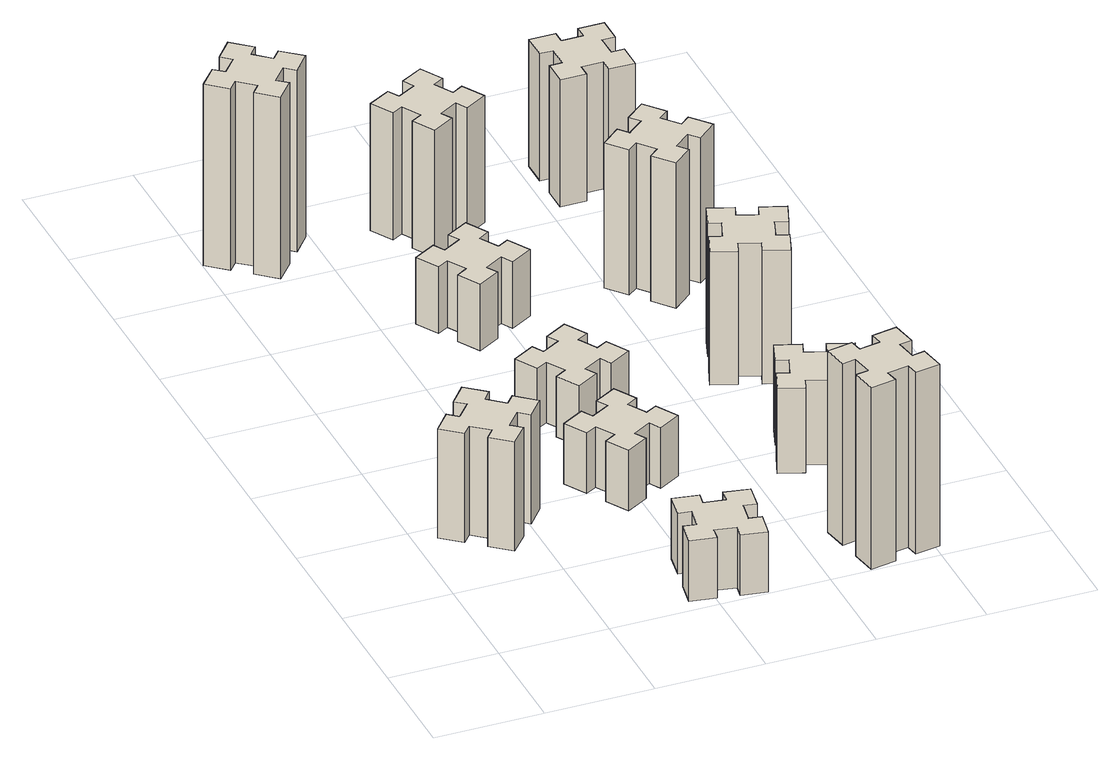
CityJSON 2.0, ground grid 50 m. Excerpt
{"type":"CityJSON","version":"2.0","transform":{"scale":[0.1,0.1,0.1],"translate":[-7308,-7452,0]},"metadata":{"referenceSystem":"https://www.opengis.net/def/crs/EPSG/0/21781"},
"CityObjects":{
"building1":{"type":"Building","attributes":{"class":"1000","function":"1000","usage":"1000","yearOfConstruction":2016,"roofType":"1000","measuredHeight":54,"storeysAboveGround":30,"storeysBelowGround":0},"geometry":[{"type":"Solid","lod":"1","boundaries":[[[[0,1,2,3,4,5,6,7,8,9,10,11,12,13,14,15,16,17,18,19]],[[17,16,20,21]],[[16,15,22,20]],[[15,14,23,22]],[[14,13,24,23]],[[13,12,25,24]],[[12,11,26,25]],[[11,10,27,26]],[[10,9,28,27]],[[9,8,29,28]],[[8,7,30,29]],[[7,6,31,30]],[[6,5,32,31]],[[5,4,33,32]],[[4,3,34,33]],[[3,2,35,34]],[[2,1,36,35]],[[1,0,37,36]],[[0,19,38,37]],[[19,18,39,38]],[[18,17,21,39]],[[24,25,26,27,28,29,30,31,32,33,34,35,36,37,38,39,21,20,22,23]]]]}]},
"building2":{"type":"Building","attributes":{"class":"1000","function":"1000","usage":"1000","yearOfConstruction":2016,"roofType":"1000","measuredHeight":30,"storeysAboveGround":30,"storeysBelowGround":0},"geometry":[{"type":"Solid","lod":"1","boundaries":[[[[40,41,42,43,44,45,46,47,48,49,50,51,52,53,54,55,56,57,58,59]],[[57,56,60,61]],[[56,55,62,60]],[[55,54,63,62]],[[54,53,64,63]],[[53,52,65,64]],[[52,51,66,65]],[[51,50,67,66]],[[50,49,68,67]],[[49,48,69,68]],[[48,47,70,69]],[[47,46,71,70]],[[46,45,72,71]],[[45,44,73,72]],[[44,43,74,73]],[[43,42,75,74]],[[42,41,76,75]],[[41,40,77,76]],[[40,59,78,77]],[[59,58,79,78]],[[58,57,61,79]],[[64,65,66,67,68,69,70,71,72,73,74,75,76,77,78,79,61,60,62,63]]]]}]},
"building3":{"type":"Building","attributes":{"class":"1000","function":"1000","usage":"1000","yearOfConstruction":2016,"roofType":"1000","measuredHeight":90,"storeysAboveGround":30,"storeysBelowGround":0},"geometry":[{"type":"Solid","lod":"1","boundaries":[[[[80,81,82,83,84,85,86,87,88,89,90,91,92,93,94,95,96,97,98,99]],[[97,96,100,101]],[[96,95,102,100]],[[95,94,103,102]],[[94,93,104,103]],[[93,92,105,104]],[[92,91,106,105]],[[91,90,107,106]],[[90,89,108,107]],[[89,88,109,108]],[[88,87,110,109]],[[87,86,111,110]],[[86,85,112,111]],[[85,84,113,112]],[[84,83,114,113]],[[83,82,115,114]],[[82,81,116,115]],[[81,80,117,116]],[[80,99,118,117]],[[99,98,119,118]],[[98,97,101,119]],[[104,105,106,107,108,109,110,111,112,113,114,115,116,117,118,119,101,100,102,103]]]]}]},
"building4":{"type":"Building","attributes":{"class":"1000","function":"1000","usage":"1000","yearOfConstruction":2016,"roofType":"1000","measuredHeight":30,"storeysAboveGround":30,"storeysBelowGround":0},"geometry":[{"type":"Solid","lod":"1","boundaries":[[[[120,121,122,123,124,125,126,127,128,129,130,131,132,133,134,135,136,137,138,139]],[[137,136,140,141]],[[136,135,142,140]],[[135,134,143,142]],[[134,133,144,143]],[[133,132,145,144]],[[132,131,146,145]],[[131,130,147,146]],[[130,129,148,147]],[[129,128,149,148]],[[128,127,150,149]],[[127,126,151,150]],[[126,125,152,151]],[[125,124,153,152]],[[124,123,154,153]],[[123,122,155,154]],[[122,121,156,155]],[[121,120,157,156]],[[120,139,158,157]],[[139,138,159,158]],[[138,137,141,159]],[[144,145,146,147,148,149,150,151,152,153,154,155,156,157,158,159,141,140,142,143]]]]}]},
"building5":{"type":"Building","attributes":{"class":"1000","function":"1000","usage":"1000","yearOfConstruction":2016,"roofType":"1000","measuredHeight":30,"storeysAboveGround":30,"storeysBelowGround":0},"geometry":[{"type":"Solid","lod":"1","boundaries":[[[[160,161,162,163,164,165,166,167,168,169,170,171,172,173,174,175,176,177,178,179]],[[177,176,180,181]],[[176,175,182,180]],[[175,174,183,182]],[[174,173,184,183]],[[173,172,185,184]],[[172,171,186,185]],[[171,170,187,186]],[[170,169,188,187]],[[169,168,189,188]],[[168,167,190,189]],[[167,166,191,190]],[[166,165,192,191]],[[165,164,193,192]],[[164,163,194,193]],[[163,162,195,194]],[[162,161,196,195]],[[161,160,197,196]],[[160,179,198,197]],[[179,178,199,198]],[[178,177,181,199]],[[184,185,186,187,188,189,190,191,192,193,194,195,196,197,198,199,181,180,182,183]]]]}]},
"building6":{"type":"Building","attributes":{"class":"1000","function":"1000","usage":"1000","yearOfConstruction":2016,"roofType":"1000","measuredHeight":33,"storeysAboveGround":30,"storeysBelowGround":0},"geometry":[{"type":"Solid","lod":"1","boundaries":[[[[200,201,202,203,204,205,206,207,208,209,210,211,212,213,214,215,216,217,218,219]],[[217,216,220,221]],[[216,215,222,220]],[[215,214,223,222]],[[214,213,224,223]],[[213,212,225,224]],[[212,211,226,225]],[[211,210,227,226]],[[210,209,228,227]],[[209,208,229,228]],[[208,207,230,229]],[[207,206,231,230]],[[206,205,232,231]],[[205,204,233,232]],[[204,203,234,233]],[[203,202,235,234]],[[202,201,236,235]],[[201,200,237,236]],[[200,219,238,237]],[[219,218,239,238]],[[218,217,221,239]],[[224,225,226,227,228,229,230,231,232,233,234,235,236,237,238,239,221,220,222,223]]]]}]},
"building7":{"type":"Building","attributes":{"class":"1000","function":"1000","usage":"1000","yearOfConstruction":2016,"roofType":"1000","measuredHeight":90,"storeysAboveGround":30,"storeysBelowGround":0},"geometry":[{"type":"Solid","lod":"1","boundaries":[[[[240,241,242,243,244,245,246,247,248,249,250,251,252,253,254,255,256,257,258,259]],[[257,256,260,261]],[[256,255,262,260]],[[255,254,263,262]],[[254,253,264,263]],[[253,252,265,264]],[[252,251,266,265]],[[251,250,267,266]],[[250,249,268,267]],[[249,248,269,268]],[[248,247,270,269]],[[247,246,271,270]],[[246,245,272,271]],[[245,244,273,272]],[[244,243,274,273]],[[243,242,275,274]],[[242,241,276,275]],[[241,240,277,276]],[[240,259,278,277]],[[259,258,279,278]],[[258,257,261,279]],[[264,265,266,267,268,269,270,271,272,273,274,275,276,277,278,279,261,260,262,263]]]]}]},
"building8":{"type":"Building","attributes":{"class":"1000","function":"1000","usage":"1000","yearOfConstruction":2016,"roofType":"1000","measuredHeight":63,"storeysAboveGround":30,"storeysBelowGround":0},"geometry":[{"type":"Solid","lod":"1","boundaries":[[[[280,281,282,283,284,285,286,287,288,289,290,291,292,293,294,295,296,297,298,299]],[[297,296,300,301]],[[296,295,302,300]],[[295,294,303,302]],[[294,293,304,303]],[[293,292,305,304]],[[292,291,306,305]],[[291,290,307,306]],[[290,289,308,307]],[[289,288,309,308]],[[288,287,310,309]],[[287,286,311,310]],[[286,285,312,311]],[[285,284,313,312]],[[284,283,314,313]],[[283,282,315,314]],[[282,281,316,315]],[[281,280,317,316]],[[280,299,318,317]],[[299,298,319,318]],[[298,297,301,319]],[[304,305,306,307,308,309,310,311,312,313,314,315,316,317,318,319,301,300,302,303]]]]}]},
"building9":{"type":"Building","attributes":{"class":"1000","function":"1000","usage":"1000","yearOfConstruction":2016,"roofType":"1000","measuredHeight":42,"storeysAboveGround":30,"storeysBelowGround":0},"geometry":[{"type":"Solid","lod":"1","boundaries":[[[[320,321,322,323,324,325,326,327,328,329,330,331,332,333,334,335,336,337,338,339]],[[337,336,340,341]],[[336,335,342,340]],[[335,334,343,342]],[[334,333,344,343]],[[333,332,345,344]],[[332,331,346,345]],[[331,330,347,346]],[[330,329,348,347]],[[329,328,349,348]],[[328,327,350,349]],[[327,326,351,350]],[[326,325,352,351]],[[325,324,353,352]],[[324,323,354,353]],[[323,322,355,354]],[[322,321,356,355]],[[321,320,357,356]],[[320,339,358,357]],[[339,338,359,358]],[[338,337,341,359]],[[344,345,346,347,348,349,350,351,352,353,354,355,356,357,358,359,341,340,342,343]]]]}]},
"building10":{"type":"Building","attributes":{"class":"1000","function":"1000","usage":"1000","yearOfConstruction":2016,"roofType":"1000","measuredHeight":66,"storeysAboveGround":30,"storeysBelowGround":0},"geometry":[{"type":"Solid","lod":"1","boundaries":[[[[360,361,362,363,364,365,366,367,368,369,370,371,372,373,374,375,376,377,378,379]],[[377,376,380,381]],[[376,375,382,380]],[[375,374,383,382]],[[374,373,384,383]],[[373,372,385,384]],[[372,371,386,385]],[[371,370,387,386]],[[370,369,388,387]],[[369,368,389,388]],[[368,367,390,389]],[[367,366,391,390]],[[366,365,392,391]],[[365,364,393,392]],[[364,363,394,393]],[[363,362,395,394]],[[362,361,396,395]],[[361,360,397,396]],[[360,379,398,397]],[[379,378,399,398]],[[378,377,381,399]],[[384,385,386,387,388,389,390,391,392,393,394,395,396,397,398,399,381,380,382,383]]]]}]},
"building11":{"type":"Building","attributes":{"class":"1000","function":"1000","usage":"1000","yearOfConstruction":2016,"roofType":"1000","measuredHeight":72,"storeysAboveGround":30,"storeysBelowGround":0},"geometry":[{"type":"Solid","lod":"1","boundaries":[[[[400,401,402,403,404,405,406,407,408,409,410,411,412,413,414,415,416,417,418,419]],[[417,416,420,421]],[[416,415,422,420]],[[415,414,423,422]],[[414,413,424,423]],[[413,412,425,424]],[[412,411,426,425]],[[411,410,427,426]],[[410,409,428,427]],[[409,408,429,428]],[[408,407,430,429]],[[407,406,431,430]],[[406,405,432,431]],[[405,404,433,432]],[[404,403,434,433]],[[403,402,435,434]],[[402,401,436,435]],[[401,400,437,436]],[[400,419,438,437]],[[419,418,439,438]],[[418,417,421,439]],[[424,425,426,427,428,429,430,431,432,433,434,435,436,437,438,439,421,420,422,423]]]]}]},
"building12":{"type":"Building","attributes":{"class":"1000","function":"1000","usage":"1000","yearOfConstruction":2016,"roofType":"1000","measuredHeight":63,"storeysAboveGround":30,"storeysBelowGround":0},"geometry":[{"type":"Solid","lod":"1","boundaries":[[[[440,441,442,443,444,445,446,447,448,449,450,451,452,453,454,455,456,457,458,459]],[[457,456,460,461]],[[456,455,462,460]],[[455,454,463,462]],[[454,453,464,463]],[[453,452,465,464]],[[452,451,466,465]],[[451,450,467,466]],[[450,449,468,467]],[[449,448,469,468]],[[448,447,470,469]],[[447,446,471,470]],[[446,445,472,471]],[[445,444,473,472]],[[444,443,474,473]],[[443,442,475,474]],[[442,441,476,475]],[[441,440,477,476]],[[440,459,478,477]],[[459,458,479,478]],[[458,457,461,479]],[[464,465,466,467,468,469,470,471,472,473,474,475,476,477,478,479,461,460,462,463]]]]}]}
},
"vertices":[
[293,1054,0],[229,978,0],[183,1016,0],[106,924,0],[198,847,0],[236,893,0],[313,829,0],[274,783,0],[366,706,0],[443,798,0],[397,836,0],[462,913,0],[508,874,0],[585,966,0],[493,1043,0],[454,997,0],[378,1062,0],[416,1108,0],[324,1185,0],[247,1093,0],[378,1062,540],[416,1108,540],[454,997,540],[493,1043,540],[585,966,540],[508,874,540],[462,913,540],[397,836,540],[443,798,540],[366,706,540],[274,783,540],[313,829,540],[236,893,540],[198,847,540],[106,924,540],[183,1016,540],[229,978,540],[293,1054,540],[247,1093,540],[324,1185,540],
[986,274,0],[968,175,0],[909,186,0],[888,67,0],[1007,47,0],[1017,106,0],[1115,88,0],[1105,29,0],[1223,8,0],[1244,127,0],[1185,137,0],[1202,235,0],[1261,225,0],[1282,343,0],[1164,364,0],[1154,305,0],[1055,322,0],[1066,381,0],[947,402,0],[927,284,0],[1055,322,300],[1066,381,300],[1154,305,300],[1164,364,300],[1282,343,300],[1261,225,300],[1202,235,300],[1185,137,300],[1244,127,300],[1223,8,300],[1105,29,300],[1115,88,300],[1017,106,300],[1007,47,300],[888,67,300],[909,186,300],[968,175,300],[986,274,300],[927,284,300],[947,402,300],
[136,3213,0],[213,3149,0],[174,3103,0],[266,3026,0],[343,3118,0],[297,3156,0],[362,3233,0],[408,3194,0],[485,3286,0],[393,3363,0],[354,3317,0],[278,3382,0],[316,3428,0],[224,3505,0],[147,3413,0],[193,3374,0],[129,3298,0],[83,3336,0],[6,3244,0],[98,3167,0],[129,3298,900],[83,3336,900],[193,3374,900],[147,3413,900],[224,3505,900],[316,3428,900],[278,3382,900],[354,3317,900],[393,3363,900],[485,3286,900],[408,3194,900],[362,3233,900],[297,3156,900],[343,3118,900],[266,3026,900],[174,3103,900],[213,3149,900],[136,3213,900],[98,3167,900],[6,3244,900],
[997,925,0],[1084,975,0],[1114,923,0],[1218,983,0],[1158,1087,0],[1106,1057,0],[1056,1144,0],[1108,1174,0],[1048,1278,0],[944,1218,0],[974,1166,0],[887,1116,0],[857,1168,0],[753,1108,0],[813,1004,0],[865,1034,0],[915,947,0],[863,917,0],[923,813,0],[1027,873,0],[915,947,300],[863,917,300],[865,1034,300],[813,1004,300],[753,1108,300],[857,1168,300],[887,1116,300],[974,1166,300],[944,1218,300],[1048,1278,300],[1108,1174,300],[1056,1144,300],[1106,1057,300],[1158,1087,300],[1218,983,300],[1114,923,300],[1084,975,300],[997,925,300],[1027,873,300],[923,813,300],
[865,1574,0],[915,1487,0],[863,1457,0],[923,1353,0],[1027,1413,0],[997,1465,0],[1084,1515,0],[1114,1463,0],[1218,1523,0],[1158,1627,0],[1106,1597,0],[1056,1684,0],[1108,1714,0],[1048,1818,0],[944,1758,0],[974,1706,0],[887,1656,0],[857,1708,0],[753,1648,0],[813,1544,0],[887,1656,300],[857,1708,300],[974,1706,300],[944,1758,300],[1048,1818,300],[1108,1714,300],[1056,1684,300],[1106,1597,300],[1158,1627,300],[1218,1523,300],[1114,1463,300],[1084,1515,300],[997,1465,300],[1027,1413,300],[923,1353,300],[863,1457,300],[915,1487,300],[865,1574,300],[813,1544,300],[753,1648,300],
[765,2414,0],[815,2327,0],[763,2297,0],[823,2193,0],[927,2253,0],[897,2305,0],[984,2355,0],[1014,2303,0],[1118,2363,0],[1058,2467,0],[1006,2437,0],[956,2524,0],[1008,2554,0],[948,2658,0],[844,2598,0],[874,2546,0],[787,2496,0],[757,2548,0],[653,2488,0],[713,2384,0],[787,2496,330],[757,2548,330],[874,2546,330],[844,2598,330],[948,2658,330],[1008,2554,330],[956,2524,330],[1006,2437,330],[1058,2467,330],[1118,2363,330],[1014,2303,330],[984,2355,330],[897,2305,330],[927,2253,330],[823,2193,330],[763,2297,330],[815,2327,330],[765,2414,330],[713,2384,330],[653,2488,330],
[1855,322,0],[1757,305,0],[1747,364,0],[1628,343,0],[1649,225,0],[1708,235,0],[1726,137,0],[1667,127,0],[1687,8,0],[1806,29,0],[1795,88,0],[1894,106,0],[1904,47,0],[2022,67,0],[2001,186,0],[1942,175,0],[1925,274,0],[1984,284,0],[1963,402,0],[1845,381,0],[1925,274,900],[1984,284,900],[1942,175,900],[2001,186,900],[2022,67,900],[1904,47,900],[1894,106,900],[1795,88,900],[1806,29,900],[1687,8,900],[1667,127,900],[1726,137,900],[1708,235,900],[1649,225,900],[1628,343,900],[1747,364,900],[1757,305,900],[1855,322,900],[1845,381,900],[1963,402,900],
[1106,3177,0],[1056,3264,0],[1108,3294,0],[1048,3398,0],[944,3338,0],[974,3286,0],[887,3236,0],[857,3288,0],[753,3228,0],[813,3124,0],[865,3154,0],[915,3067,0],[863,3037,0],[923,2933,0],[1027,2993,0],[997,3045,0],[1084,3095,0],[1114,3043,0],[1218,3103,0],[1158,3207,0],[1084,3095,630],[1114,3043,630],[997,3045,630],[1027,2993,630],[923,2933,630],[863,3037,630],[915,3067,630],[865,3154,630],[813,3124,630],[753,3228,630],[857,3288,630],[887,3236,630],[974,3286,630],[944,3338,630],[1048,3398,630],[1108,3294,630],[1056,3264,630],[1106,3177,630],[1158,3207,630],[1218,3103,630],
[1741,859,0],[1835,825,0],[1814,769,0],[1927,727,0],[1968,840,0],[1912,861,0],[1946,955,0],[2002,934,0],[2043,1047,0],[1930,1088,0],[1910,1032,0],[1816,1066,0],[1837,1122,0],[1724,1163,0],[1683,1050,0],[1739,1030,0],[1705,936,0],[1649,957,0],[1607,844,0],[1720,803,0],[1705,936,420],[1649,957,420],[1739,1030,420],[1683,1050,420],[1724,1163,420],[1837,1122,420],[1816,1066,420],[1910,1032,420],[1930,1088,420],[2043,1047,420],[2002,934,420],[1946,955,420],[1912,861,420],[1968,840,420],[1927,727,420],[1814,769,420],[1835,825,420],[1741,859,420],[1720,803,420],[1607,844,420],
[1910,1772,0],[1816,1806,0],[1837,1862,0],[1724,1903,0],[1683,1790,0],[1739,1770,0],[1705,1676,0],[1649,1697,0],[1607,1584,0],[1720,1543,0],[1741,1599,0],[1835,1565,0],[1814,1509,0],[1927,1467,0],[1968,1580,0],[1912,1601,0],[1946,1695,0],[2002,1674,0],[2043,1787,0],[1930,1828,0],[1946,1695,660],[2002,1674,660],[1912,1601,660],[1968,1580,660],[1927,1467,660],[1814,1509,660],[1835,1565,660],[1741,1599,660],[1720,1543,660],[1607,1584,660],[1649,1697,660],[1705,1676,660],[1739,1770,660],[1683,1790,660],[1724,1903,660],[1837,1862,660],[1816,1806,660],[1910,1772,660],[1930,1828,660],[2043,1787,660],
[1609,2393,0],[1673,2316,0],[1627,2278,0],[1704,2186,0],[1796,2263,0],[1758,2309,0],[1834,2373,0],[1873,2327,0],[1965,2404,0],[1888,2496,0],[1842,2458,0],[1777,2534,0],[1823,2573,0],[1746,2665,0],[1654,2588,0],[1693,2542,0],[1616,2477,0],[1578,2523,0],[1486,2446,0],[1563,2354,0],[1616,2477,720],[1578,2523,720],[1693,2542,720],[1654,2588,720],[1746,2665,720],[1823,2573,720],[1777,2534,720],[1842,2458,720],[1888,2496,720],[1965,2404,720],[1873,2327,720],[1834,2373,720],[1758,2309,720],[1796,2263,720],[1704,2186,720],[1627,2278,720],[1673,2316,720],[1609,2393,720],[1563,2354,720],[1486,2446,720],
[1675,3155,0],[1775,3155,0],[1775,3095,0],[1895,3095,0],[1895,3215,0],[1835,3215,0],[1835,3315,0],[1895,3315,0],[1895,3435,0],[1775,3435,0],[1775,3375,0],[1675,3375,0],[1675,3435,0],[1555,3435,0],[1555,3315,0],[1615,3315,0],[1615,3215,0],[1555,3215,0],[1555,3095,0],[1675,3095,0],[1615,3215,630],[1555,3215,630],[1615,3315,630],[1555,3315,630],[1555,3435,630],[1675,3435,630],[1675,3375,630],[1775,3375,630],[1775,3435,630],[1895,3435,630],[1895,3315,630],[1835,3315,630],[1835,3215,630],[1895,3215,630],[1895,3095,630],[1775,3095,630],[1775,3155,630],[1675,3155,630],[1675,3095,630],[1555,3095,630]
]}
